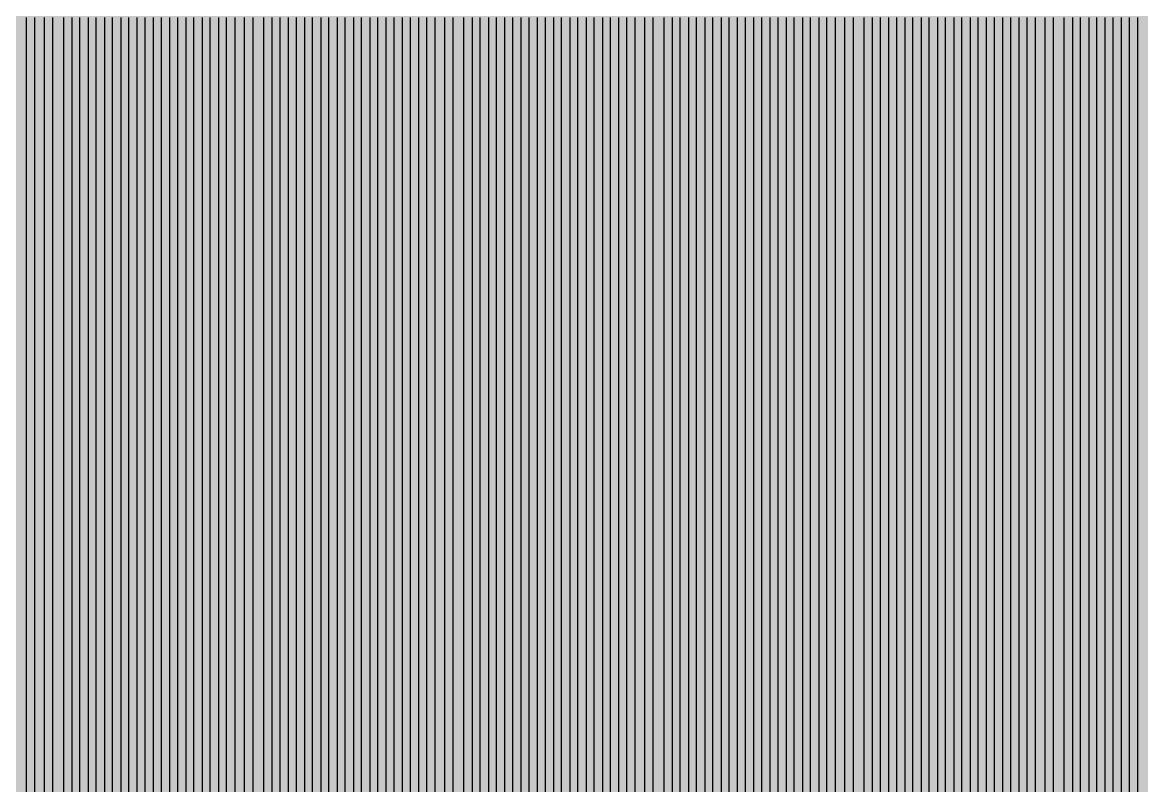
# Model space of a CAD drawing. Header units: metres. Extents: x -7220 to 10980, y -29667 to 1833.
# Drawn here: x 919 to 1400, y -14900.2 to -14572.2 of the extents above; entities that cross this region are included whole.
import ezdxf

# ---------------------------------------------------------------- set-up
doc = ezdxf.new("R2010")
doc.units = ezdxf.units.M
doc.layers.add('Metal1', color=4, linetype='CONTINUOUS')
doc.layers.add('Polyimide', color=7, linetype='CONTINUOUS')

msp = doc.modelspace()

# ---------------------------------------------------------------- hatches: boundary and pattern name
at = {"layer": 'Polyimide'}
msp.add_hatch(color=7, dxfattribs=at).paths.add_polyline_path([(4099.45, -13861.55), (4142.64, -14152.77), (4214.18, -14438.35), (4313.36, -14715.55), (4439.24, -14981.69), (4590.59, -15234.21), (4765.97, -15470.68), (4963.68, -15688.82), (5181.82, -15886.53), (5418.29, -16061.91), (5670.81, -16213.26), (5936.95, -16339.14), (6214.15, -16438.32), (6499.73, -16509.85), (6790.95, -16553.05), (7085, -16567.5), (9980.38, -16567.5), (10058.79, -16571.35), (10136.45, -16582.87), (10212.6, -16601.95), (10286.52, -16628.4), (10357.49, -16661.96), (10424.83, -16702.32), (10487.89, -16749.09), (10546.06, -16801.81), (10598.78, -16859.98), (10645.55, -16923.04), (10685.91, -16990.38), (10719.48, -17061.35), (10745.93, -17135.27), (10765, -17211.43), (10776.52, -17289.08), (10780.38, -17367.5), (10780.38, -21957.3), (10741.61, -22012.91), (10705.97, -22070.59), (10673.58, -22130.14), (10644.53, -22191.39), (10618.92, -22254.16), (10596.82, -22318.25), (10578.3, -22383.46), (10563.41, -22449.6), (10552.21, -22516.46), (10544.72, -22583.84), (10540.97, -22651.53), (10540.97, -22719.32), (10544.72, -22787.01), (10552.21, -22854.38), (10563.41, -22921.24), (10578.3, -22987.38), (10596.82, -23052.6), (10618.92, -23116.68), (10644.53, -23179.45), (10673.58, -23240.71), (10705.97, -23300.26), (10741.61, -23357.93), (10780.38, -23413.54), (10780.38, -28667.5), (10776.52, -28745.91), (10765, -28823.57), (10745.93, -28899.73), (10719.48, -28973.65), (10685.91, -29044.62), (10645.55, -29111.96), (10598.78, -29175.01), (10546.06, -29233.19), (10487.89, -29285.91), (10424.83, -29332.68), (10357.49, -29373.04), (10286.52, -29406.6), (10212.6, -29433.05), (10136.45, -29452.13), (10058.79, -29463.65), (9980.38, -29467.5), (-6219.63, -29467.5), (-6298.04, -29463.65), (-6375.7, -29452.13), (-6451.85, -29433.05), (-6525.77, -29406.6), (-6596.74, -29373.04), (-6664.08, -29332.68), (-6727.14, -29285.91), (-6785.31, -29233.19), (-6838.03, -29175.01), (-6884.8, -29111.96), (-6925.16, -29044.62), (-6958.73, -28973.65), (-6985.18, -28899.73), (-7004.25, -28823.57), (-7015.77, -28745.91), (-7019.63, -28667.5), (-7019.63, -23426.32), (-6979.36, -23370.07), (-6942.33, -23311.63), (-6908.66, -23251.2), (-6878.45, -23188.96), (-6851.81, -23125.12), (-6828.81, -23059.88), (-6809.53, -22993.44), (-6794.04, -22926.02), (-6782.37, -22857.83), (-6774.57, -22789.09), (-6770.67, -22720.02), (-6770.67, -22650.84), (-6774.57, -22581.77), (-6782.37, -22513.03), (-6794.04, -22444.84), (-6809.53, -22377.42), (-6828.81, -22310.98), (-6851.81, -22245.74), (-6878.45, -22181.89), (-6908.66, -22119.66), (-6942.33, -22059.22), (-6979.36, -22000.79), (-7019.63, -21944.54), (-7019.63, -17367.5), (-7015.77, -17289.08), (-7004.25, -17211.43), (-6985.18, -17135.27), (-6958.73, -17061.35), (-6925.16, -16990.38), (-6884.8, -16923.04), (-6838.03, -16859.98), (-6785.31, -16801.81), (-6727.14, -16749.09), (-6664.08, -16702.32), (-6596.74, -16661.96), (-6525.77, -16628.4), (-6451.85, -16601.95), (-6375.7, -16582.87), (-6298.04, -16571.35), (-6219.63, -16567.5), (-3314, -16567.5), (-3019.95, -16553.05), (-2728.73, -16509.85), (-2443.15, -16438.32), (-2165.95, -16339.14), (-1899.81, -16213.26), (-1647.29, -16061.91), (-1410.82, -15886.53), (-1192.68, -15688.82), (-994.97, -15470.68), (-819.59, -15234.21), (-668.24, -14981.69), (-542.36, -14715.55), (-443.18, -14438.35), (-371.64, -14152.77), (-328.45, -13861.55), (-314, -13567.5), (-314, -13373.48), (-317.45, -13328.11), (-327.72, -13283.78), (-344.58, -13241.52), (-367.63, -13202.3), (-396.35, -13167.01), (-430.08, -13136.47), (-468.03, -13111.38), (-509.35, -13092.32), (-509.35, -13092.32), (-578.18, -13061.27), (-642.2, -13021.24), (-700.26, -12972.96), (-751.3, -12917.31), (-794.39, -12855.3), (-828.74, -12788.06), (-853.73, -12716.8), (-868.91, -12642.84), (-874, -12567.5), (-868.91, -12492.16), (-853.73, -12418.19), (-828.74, -12346.94), (-794.39, -12279.7), (-751.3, -12217.69), (-700.26, -12162.04), (-642.2, -12113.76), (-578.18, -12073.73), (-509.35, -12042.68), (-509.35, -12042.68), (-468.03, -12023.62), (-430.08, -11998.53), (-396.35, -11967.99), (-367.63, -11932.7), (-344.58, -11893.47), (-327.72, -11851.21), (-317.45, -11806.89), (-314, -11761.52), (-314, -11074.31), (-317.45, -11028.94), (-327.72, -10984.62), (-344.58, -10942.36), (-367.63, -10903.13), (-396.35, -10867.84), (-430.08, -10837.3), (-468.03, -10812.21), (-509.35, -10793.16), (-509.35, -10793.16), (-578.18, -10762.1), (-642.2, -10722.07), (-700.26, -10673.8), (-751.3, -10618.15), (-794.39, -10556.13), (-828.74, -10488.89), (-853.73, -10417.64), (-868.91, -10343.67), (-874, -10268.33), (-868.91, -10192.99), (-853.73, -10119.03), (-828.74, -10047.77), (-794.39, -9980.53), (-751.3, -9918.52), (-700.26, -9862.87), (-642.2, -9814.59), (-578.18, -9774.56), (-509.35, -9743.51), (-509.35, -9743.51), (-468.03, -9724.45), (-430.08, -9699.36), (-396.35, -9668.82), (-367.63, -9633.53), (-344.58, -9594.31), (-327.72, -9552.05), (-317.45, -9507.72), (-314, -9462.35), (-314, -8775.14), (-317.45, -8729.78), (-327.72, -8685.45), (-344.58, -8643.19), (-367.63, -8603.96), (-396.35, -8568.68), (-430.08, -8538.14), (-468.03, -8513.05), (-509.35, -8493.99), (-509.35, -8493.99), (-578.18, -8462.94), (-642.2, -8422.91), (-700.26, -8374.63), (-751.3, -8318.98), (-794.39, -8256.97), (-828.74, -8189.73), (-853.73, -8118.47), (-868.91, -8044.5), (-874, -7969.17), (-868.91, -7893.83), (-853.73, -7819.86), (-828.74, -7748.61), (-794.39, -7681.36), (-751.3, -7619.35), (-700.26, -7563.7), (-642.2, -7515.42), (-578.18, -7475.4), (-509.35, -7444.34), (-509.35, -7444.34), (-468.03, -7425.28), (-430.08, -7400.2), (-396.35, -7369.66), (-367.63, -7334.37), (-344.58, -7295.14), (-327.72, -7252.88), (-317.45, -7208.56), (-314, -7163.19), (-314, -6475.98), (-317.45, -6430.61), (-327.72, -6386.29), (-344.58, -6344.02), (-367.63, -6304.8), (-396.35, -6269.51), (-430.08, -6238.97), (-468.03, -6213.88), (-509.35, -6194.82), (-509.35, -6194.82), (-578.18, -6163.77), (-642.2, -6123.74), (-700.26, -6075.46), (-751.3, -6019.81), (-794.39, -5957.8), (-828.74, -5890.56), (-853.73, -5819.31), (-868.91, -5745.34), (-874, -5670), (-868.91, -5594.66), (-853.73, -5520.69), (-828.74, -5449.44), (-794.39, -5382.2), (-751.3, -5320.19), (-700.26, -5264.54), (-642.2, -5216.26), (-578.18, -5176.23), (-509.35, -5145.18), (-509.35, -5145.18), (-468.03, -5126.12), (-430.08, -5101.03), (-396.35, -5070.49), (-367.63, -5035.2), (-344.58, -4995.98), (-327.72, -4953.71), (-317.45, -4909.39), (-314, -4864.02), (-314, 380), (-314, 1532.5), (-269, 1532.5), (-268.78, 1525.63), (-268.1, 1518.79), (-266.98, 1512.02), (-265.42, 1505.32), (-263.43, 1498.75), (-261.01, 1492.32), (-258.17, 1486.06), (-254.93, 1480), (-251.3, 1474.17), (-247.3, 1468.58), (-242.94, 1463.27), (-238.25, 1458.25), (-233.23, 1453.56), (-227.92, 1449.2), (-222.33, 1445.2), (-216.5, 1441.57), (-210.44, 1438.33), (-204.18, 1435.49), (-197.75, 1433.07), (-191.18, 1431.08), (-184.48, 1429.52), (-177.71, 1428.4), (-170.87, 1427.72), (-164, 1427.5), (-157.13, 1427.72), (-150.29, 1428.4), (-143.52, 1429.52), (-136.82, 1431.08), (-130.25, 1433.07), (-123.82, 1435.49), (-117.56, 1438.33), (-111.5, 1441.57), (-105.67, 1445.2), (-100.08, 1449.2), (-94.77, 1453.56), (-89.75, 1458.25), (-85.06, 1463.27), (-80.7, 1468.58), (-76.7, 1474.17), (-73.07, 1480), (-69.83, 1486.06), (-66.99, 1492.32), (-64.57, 1498.75), (-62.58, 1505.32), (-61.02, 1512.02), (-59.9, 1518.79), (-59.22, 1525.63), (-59, 1532.5), (1786, 1532.5), (3835, 1532.5), (3835.21, 1539.04), (3835.86, 1545.55), (3836.92, 1552.01), (3838.41, 1558.38), (3840.31, 1564.64), (3842.61, 1570.77), (3845.31, 1576.73), (3848.4, 1582.5), (3851.85, 1588.06), (3855.66, 1593.38), (3859.82, 1598.43), (3864.29, 1603.21), (3869.07, 1607.68), (3874.12, 1611.84), (3879.44, 1615.65), (3885, 1619.1), (3890.77, 1622.19), (3896.73, 1624.89), (3902.86, 1627.19), (3909.12, 1629.09), (3915.49, 1630.58), (3921.95, 1631.64), (3928.46, 1632.29), (3935, 1632.5), (3941.54, 1632.29), (3948.05, 1631.64), (3954.51, 1630.58), (3960.88, 1629.09), (3967.14, 1627.19), (3973.27, 1624.89), (3979.23, 1622.19), (3985, 1619.1), (3990.56, 1615.65), (3995.88, 1611.84), (4000.93, 1607.68), (4005.71, 1603.21), (4010.18, 1598.43), (4014.34, 1593.38), (4018.15, 1588.06), (4021.6, 1582.5), (4024.69, 1576.73), (4027.39, 1570.77), (4029.69, 1564.64), (4031.59, 1558.38), (4033.08, 1552.01), (4034.14, 1545.55), (4034.79, 1539.04), (4035, 1532.5), (4085, 1532.5), (4085, 380), (4085, 330), (4085, -4864.02), (4088.45, -4909.39), (4098.72, -4953.71), (4115.58, -4995.98), (4138.63, -5035.2), (4167.35, -5070.49), (4201.08, -5101.03), (4239.03, -5126.12), (4280.35, -5145.18), (4280.35, -5145.18), (4349.18, -5176.23), (4413.2, -5216.26), (4471.26, -5264.54), (4522.3, -5320.19), (4565.39, -5382.2), (4599.74, -5449.44), (4624.73, -5520.69), (4639.91, -5594.66), (4645, -5670), (4639.91, -5745.34), (4624.73, -5819.31), (4599.74, -5890.56), (4565.39, -5957.8), (4522.3, -6019.81), (4471.26, -6075.46), (4413.2, -6123.74), (4349.18, -6163.77), (4280.35, -6194.82), (4239.03, -6213.88), (4201.08, -6238.97), (4167.35, -6269.51), (4138.63, -6304.8), (4115.58, -6344.02), (4098.72, -6386.29), (4088.45, -6430.61), (4085, -6475.98), (4085, -13567.5), (4099.45, -13861.55)])

# ---------------------------------------------------------------- linework, layer by layer
at = {"layer": 'Metal1'}
for points in [[(920.75, -14912.85), (920.75, -14889.99), (920.75, -14867.14), (920.75, -14844.28), (920.75, -14821.42), (920.75, -14798.57), (920.75, -14775.71), (920.75, -14752.85), (920.75, -14730), (920.75, -14707.14), (920.75, -14684.28), (920.75, -14661.43), (920.75, -14638.57), (920.75, -14615.71), (920.75, -14592.86), (920.75, -14570)], [(924.25, -14570), (924.25, -14592.86), (924.25, -14615.71), (924.25, -14638.57), (924.25, -14661.43), (924.25, -14684.28), (924.25, -14707.14), (924.25, -14730), (924.25, -14752.85), (924.25, -14775.71), (924.25, -14798.57), (924.25, -14821.42), (924.25, -14844.28), (924.25, -14867.14), (924.25, -14889.99), (924.25, -14912.85)], [(928.5, -14912.85), (928.5, -14889.99), (928.5, -14867.14), (928.5, -14844.28), (928.5, -14821.42), (928.5, -14798.57), (928.5, -14775.71), (928.5, -14752.85), (928.5, -14730), (928.5, -14707.14), (928.5, -14684.28), (928.5, -14661.43), (928.5, -14638.57), (928.5, -14615.71), (928.5, -14592.86), (928.5, -14570)], [(932, -14570), (932, -14592.86), (932, -14615.71), (932, -14638.57), (932, -14661.43), (932, -14684.28), (932, -14707.14), (932, -14730), (932, -14752.85), (932, -14775.71), (932, -14798.57), (932, -14821.42), (932, -14844.28), (932, -14867.14), (932, -14889.99), (932, -14912.85)], [(936.75, -14912.85), (936.75, -14889.99), (936.75, -14867.14), (936.75, -14844.28), (936.75, -14821.42), (936.75, -14798.57), (936.75, -14775.71), (936.75, -14752.85), (936.75, -14730), (936.75, -14707.14), (936.75, -14684.28), (936.75, -14661.43), (936.75, -14638.57), (936.75, -14615.71), (936.75, -14592.86), (936.75, -14570)], [(940.25, -14570), (940.25, -14592.86), (940.25, -14615.71), (940.25, -14638.57), (940.25, -14661.43), (940.25, -14684.28), (940.25, -14707.14), (940.25, -14730), (940.25, -14752.85), (940.25, -14775.71), (940.25, -14798.57), (940.25, -14821.42), (940.25, -14844.28), (940.25, -14867.14), (940.25, -14889.99), (940.25, -14912.85)], [(943.75, -14912.85), (943.75, -14889.99), (943.75, -14867.14), (943.75, -14844.28), (943.75, -14821.42), (943.75, -14798.57), (943.75, -14775.71), (943.75, -14752.85), (943.75, -14730), (943.75, -14707.14), (943.75, -14684.28), (943.75, -14661.43), (943.75, -14638.57), (943.75, -14615.71), (943.75, -14592.86), (943.75, -14570)], [(947.25, -14570), (947.25, -14592.86), (947.25, -14615.71), (947.25, -14638.57), (947.25, -14661.43), (947.25, -14684.28), (947.25, -14707.14), (947.25, -14730), (947.25, -14752.85), (947.25, -14775.71), (947.25, -14798.57), (947.25, -14821.42), (947.25, -14844.28), (947.25, -14867.14), (947.25, -14889.99), (947.25, -14912.85)], [(950.75, -14912.85), (950.75, -14889.99), (950.75, -14867.14), (950.75, -14844.28), (950.75, -14821.42), (950.75, -14798.57), (950.75, -14775.71), (950.75, -14752.85), (950.75, -14730), (950.75, -14707.14), (950.75, -14684.28), (950.75, -14661.43), (950.75, -14638.57), (950.75, -14615.71), (950.75, -14592.86), (950.75, -14570)], [(954.25, -14570), (954.25, -14592.86), (954.25, -14615.71), (954.25, -14638.57), (954.25, -14661.43), (954.25, -14684.28), (954.25, -14707.14), (954.25, -14730), (954.25, -14752.85), (954.25, -14775.71), (954.25, -14798.57), (954.25, -14821.42), (954.25, -14844.28), (954.25, -14867.14), (954.25, -14889.99), (954.25, -14912.85)], [(957.75, -14912.85), (957.75, -14889.99), (957.75, -14867.14), (957.75, -14844.28), (957.75, -14821.42), (957.75, -14798.57), (957.75, -14775.71), (957.75, -14752.85), (957.75, -14730), (957.75, -14707.14), (957.75, -14684.28), (957.75, -14661.43), (957.75, -14638.57), (957.75, -14615.71), (957.75, -14592.86), (957.75, -14570)], [(961.25, -14570), (961.25, -14592.86), (961.25, -14615.71), (961.25, -14638.57), (961.25, -14661.43), (961.25, -14684.28), (961.25, -14707.14), (961.25, -14730), (961.25, -14752.85), (961.25, -14775.71), (961.25, -14798.57), (961.25, -14821.42), (961.25, -14844.28), (961.25, -14867.14), (961.25, -14889.99), (961.25, -14912.85)], [(964.75, -14912.85), (964.75, -14889.99), (964.75, -14867.14), (964.75, -14844.28), (964.75, -14821.42), (964.75, -14798.57), (964.75, -14775.71), (964.75, -14752.85), (964.75, -14730), (964.75, -14707.14), (964.75, -14684.28), (964.75, -14661.43), (964.75, -14638.57), (964.75, -14615.71), (964.75, -14592.86), (964.75, -14570)], [(968.25, -14570), (968.25, -14592.86), (968.25, -14615.71), (968.25, -14638.57), (968.25, -14661.43), (968.25, -14684.28), (968.25, -14707.14), (968.25, -14730), (968.25, -14752.85), (968.25, -14775.71), (968.25, -14798.57), (968.25, -14821.42), (968.25, -14844.28), (968.25, -14867.14), (968.25, -14889.99), (968.25, -14912.85)], [(971.75, -14912.85), (971.75, -14889.99), (971.75, -14867.14), (971.75, -14844.28), (971.75, -14821.42), (971.75, -14798.57), (971.75, -14775.71), (971.75, -14752.85), (971.75, -14730), (971.75, -14707.14), (971.75, -14684.28), (971.75, -14661.43), (971.75, -14638.57), (971.75, -14615.71), (971.75, -14592.86), (971.75, -14570)], [(975.25, -14570), (975.25, -14592.86), (975.25, -14615.71), (975.25, -14638.57), (975.25, -14661.43), (975.25, -14684.28), (975.25, -14707.14), (975.25, -14730), (975.25, -14752.85), (975.25, -14775.71), (975.25, -14798.57), (975.25, -14821.42), (975.25, -14844.28), (975.25, -14867.14), (975.25, -14889.99), (975.25, -14912.85)], [(978.75, -14912.85), (978.75, -14889.99), (978.75, -14867.14), (978.75, -14844.28), (978.75, -14821.42), (978.75, -14798.57), (978.75, -14775.71), (978.75, -14752.85), (978.75, -14730), (978.75, -14707.14), (978.75, -14684.28), (978.75, -14661.43), (978.75, -14638.57), (978.75, -14615.71), (978.75, -14592.86), (978.75, -14570)], [(982.25, -14570), (982.25, -14592.86), (982.25, -14615.71), (982.25, -14638.57), (982.25, -14661.43), (982.25, -14684.28), (982.25, -14707.14), (982.25, -14730), (982.25, -14752.85), (982.25, -14775.71), (982.25, -14798.57), (982.25, -14821.42), (982.25, -14844.28), (982.25, -14867.14), (982.25, -14889.99), (982.25, -14912.85)], [(985.75, -14912.85), (985.75, -14889.99), (985.75, -14867.14), (985.75, -14844.28), (985.75, -14821.42), (985.75, -14798.57), (985.75, -14775.71), (985.75, -14752.85), (985.75, -14730), (985.75, -14707.14), (985.75, -14684.28), (985.75, -14661.43), (985.75, -14638.57), (985.75, -14615.71), (985.75, -14592.86), (985.75, -14570)], [(989.25, -14570), (989.25, -14592.86), (989.25, -14615.71), (989.25, -14638.57), (989.25, -14661.43), (989.25, -14684.28), (989.25, -14707.14), (989.25, -14730), (989.25, -14752.85), (989.25, -14775.71), (989.25, -14798.57), (989.25, -14821.42), (989.25, -14844.28), (989.25, -14867.14), (989.25, -14889.99), (989.25, -14912.85)], [(992.75, -14912.85), (992.75, -14889.99), (992.75, -14867.14), (992.75, -14844.28), (992.75, -14821.42), (992.75, -14798.57), (992.75, -14775.71), (992.75, -14752.85), (992.75, -14730), (992.75, -14707.14), (992.75, -14684.28), (992.75, -14661.43), (992.75, -14638.57), (992.75, -14615.71), (992.75, -14592.86), (992.75, -14570)], [(996.25, -14570), (996.25, -14592.86), (996.25, -14615.71), (996.25, -14638.57), (996.25, -14661.43), (996.25, -14684.28), (996.25, -14707.14), (996.25, -14730), (996.25, -14752.85), (996.25, -14775.71), (996.25, -14798.57), (996.25, -14821.42), (996.25, -14844.28), (996.25, -14867.14), (996.25, -14889.99), (996.25, -14912.85)], [(999.75, -14912.85), (999.75, -14889.99), (999.75, -14867.14), (999.75, -14844.28), (999.75, -14821.42), (999.75, -14798.57), (999.75, -14775.71), (999.75, -14752.85), (999.75, -14730), (999.75, -14707.14), (999.75, -14684.28), (999.75, -14661.43), (999.75, -14638.57), (999.75, -14615.71), (999.75, -14592.86), (999.75, -14570)], [(1003.25, -14570), (1003.25, -14592.86), (1003.25, -14615.71), (1003.25, -14638.57), (1003.25, -14661.43), (1003.25, -14684.28), (1003.25, -14707.14), (1003.25, -14730), (1003.25, -14752.85), (1003.25, -14775.71), (1003.25, -14798.57), (1003.25, -14821.42), (1003.25, -14844.28), (1003.25, -14867.14), (1003.25, -14889.99), (1003.25, -14912.85)], [(1006.75, -14912.85), (1006.75, -14889.99), (1006.75, -14867.14), (1006.75, -14844.28), (1006.75, -14821.42), (1006.75, -14798.57), (1006.75, -14775.71), (1006.75, -14752.85), (1006.75, -14730), (1006.75, -14707.14), (1006.75, -14684.28), (1006.75, -14661.43), (1006.75, -14638.57), (1006.75, -14615.71), (1006.75, -14592.86), (1006.75, -14570)], [(1010.25, -14570), (1010.25, -14592.86), (1010.25, -14615.71), (1010.25, -14638.57), (1010.25, -14661.43), (1010.25, -14684.28), (1010.25, -14707.14), (1010.25, -14730), (1010.25, -14752.85), (1010.25, -14775.71), (1010.25, -14798.57), (1010.25, -14821.42), (1010.25, -14844.28), (1010.25, -14867.14), (1010.25, -14889.99), (1010.25, -14912.85)], [(1014.5, -14912.85), (1014.5, -14889.99), (1014.5, -14867.14), (1014.5, -14844.28), (1014.5, -14821.42), (1014.5, -14798.57), (1014.5, -14775.71), (1014.5, -14752.85), (1014.5, -14730), (1014.5, -14707.14), (1014.5, -14684.28), (1014.5, -14661.43), (1014.5, -14638.57), (1014.5, -14615.71), (1014.5, -14592.86), (1014.5, -14570)], [(1018, -14570), (1018, -14592.86), (1018, -14615.71), (1018, -14638.57), (1018, -14661.43), (1018, -14684.28), (1018, -14707.14), (1018, -14730), (1018, -14752.85), (1018, -14775.71), (1018, -14798.57), (1018, -14821.42), (1018, -14844.28), (1018, -14867.14), (1018, -14889.99), (1018, -14912.85)], [(1022.75, -14912.85), (1022.75, -14889.99), (1022.75, -14867.14), (1022.75, -14844.28), (1022.75, -14821.42), (1022.75, -14798.57), (1022.75, -14775.71), (1022.75, -14752.85), (1022.75, -14730), (1022.75, -14707.14), (1022.75, -14684.28), (1022.75, -14661.43), (1022.75, -14638.57), (1022.75, -14615.71), (1022.75, -14592.86), (1022.75, -14570)], [(1026.25, -14570), (1026.25, -14592.86), (1026.25, -14615.71), (1026.25, -14638.57), (1026.25, -14661.43), (1026.25, -14684.28), (1026.25, -14707.14), (1026.25, -14730), (1026.25, -14752.85), (1026.25, -14775.71), (1026.25, -14798.57), (1026.25, -14821.42), (1026.25, -14844.28), (1026.25, -14867.14), (1026.25, -14889.99), (1026.25, -14912.85)], [(1029.75, -14912.85), (1029.75, -14889.99), (1029.75, -14867.14), (1029.75, -14844.28), (1029.75, -14821.42), (1029.75, -14798.57), (1029.75, -14775.71), (1029.75, -14752.85), (1029.75, -14730), (1029.75, -14707.14), (1029.75, -14684.28), (1029.75, -14661.43), (1029.75, -14638.57), (1029.75, -14615.71), (1029.75, -14592.86), (1029.75, -14570)], [(1033.25, -14570), (1033.25, -14592.86), (1033.25, -14615.71), (1033.25, -14638.57), (1033.25, -14661.43), (1033.25, -14684.28), (1033.25, -14707.14), (1033.25, -14730), (1033.25, -14752.85), (1033.25, -14775.71), (1033.25, -14798.57), (1033.25, -14821.42), (1033.25, -14844.28), (1033.25, -14867.14), (1033.25, -14889.99), (1033.25, -14912.85)], [(1036.75, -14912.85), (1036.75, -14889.99), (1036.75, -14867.14), (1036.75, -14844.28), (1036.75, -14821.42), (1036.75, -14798.57), (1036.75, -14775.71), (1036.75, -14752.85), (1036.75, -14730), (1036.75, -14707.14), (1036.75, -14684.28), (1036.75, -14661.43), (1036.75, -14638.57), (1036.75, -14615.71), (1036.75, -14592.86), (1036.75, -14570)], [(1040.25, -14570), (1040.25, -14592.86), (1040.25, -14615.71), (1040.25, -14638.57), (1040.25, -14661.43), (1040.25, -14684.28), (1040.25, -14707.14), (1040.25, -14730), (1040.25, -14752.85), (1040.25, -14775.71), (1040.25, -14798.57), (1040.25, -14821.42), (1040.25, -14844.28), (1040.25, -14867.14), (1040.25, -14889.99), (1040.25, -14912.85)], [(1043.75, -14912.85), (1043.75, -14889.99), (1043.75, -14867.14), (1043.75, -14844.28), (1043.75, -14821.42), (1043.75, -14798.57), (1043.75, -14775.71), (1043.75, -14752.85), (1043.75, -14730), (1043.75, -14707.14), (1043.75, -14684.28), (1043.75, -14661.43), (1043.75, -14638.57), (1043.75, -14615.71), (1043.75, -14592.86), (1043.75, -14570)], [(1047.25, -14570), (1047.25, -14592.86), (1047.25, -14615.71), (1047.25, -14638.57), (1047.25, -14661.43), (1047.25, -14684.28), (1047.25, -14707.14), (1047.25, -14730), (1047.25, -14752.85), (1047.25, -14775.71), (1047.25, -14798.57), (1047.25, -14821.42), (1047.25, -14844.28), (1047.25, -14867.14), (1047.25, -14889.99), (1047.25, -14912.85)], [(1050.75, -14912.85), (1050.75, -14889.99), (1050.75, -14867.14), (1050.75, -14844.28), (1050.75, -14821.42), (1050.75, -14798.57), (1050.75, -14775.71), (1050.75, -14752.85), (1050.75, -14730), (1050.75, -14707.14), (1050.75, -14684.28), (1050.75, -14661.43), (1050.75, -14638.57), (1050.75, -14615.71), (1050.75, -14592.86), (1050.75, -14570)], [(1054.25, -14570), (1054.25, -14592.86), (1054.25, -14615.71), (1054.25, -14638.57), (1054.25, -14661.43), (1054.25, -14684.28), (1054.25, -14707.14), (1054.25, -14730), (1054.25, -14752.85), (1054.25, -14775.71), (1054.25, -14798.57), (1054.25, -14821.42), (1054.25, -14844.28), (1054.25, -14867.14), (1054.25, -14889.99), (1054.25, -14912.85)], [(1057.75, -14912.85), (1057.75, -14889.99), (1057.75, -14867.14), (1057.75, -14844.28), (1057.75, -14821.42), (1057.75, -14798.57), (1057.75, -14775.71), (1057.75, -14752.85), (1057.75, -14730), (1057.75, -14707.14), (1057.75, -14684.28), (1057.75, -14661.43), (1057.75, -14638.57), (1057.75, -14615.71), (1057.75, -14592.86), (1057.75, -14570)], [(1061.25, -14570), (1061.25, -14592.86), (1061.25, -14615.71), (1061.25, -14638.57), (1061.25, -14661.43), (1061.25, -14684.28), (1061.25, -14707.14), (1061.25, -14730), (1061.25, -14752.85), (1061.25, -14775.71), (1061.25, -14798.57), (1061.25, -14821.42), (1061.25, -14844.28), (1061.25, -14867.14), (1061.25, -14889.99), (1061.25, -14912.85)], [(1064.75, -14912.85), (1064.75, -14889.99), (1064.75, -14867.14), (1064.75, -14844.28), (1064.75, -14821.42), (1064.75, -14798.57), (1064.75, -14775.71), (1064.75, -14752.85), (1064.75, -14730), (1064.75, -14707.14), (1064.75, -14684.28), (1064.75, -14661.43), (1064.75, -14638.57), (1064.75, -14615.71), (1064.75, -14592.86), (1064.75, -14570)], [(1068.25, -14570), (1068.25, -14592.86), (1068.25, -14615.71), (1068.25, -14638.57), (1068.25, -14661.43), (1068.25, -14684.28), (1068.25, -14707.14), (1068.25, -14730), (1068.25, -14752.85), (1068.25, -14775.71), (1068.25, -14798.57), (1068.25, -14821.42), (1068.25, -14844.28), (1068.25, -14867.14), (1068.25, -14889.99), (1068.25, -14912.85)], [(1071.75, -14912.85), (1071.75, -14889.99), (1071.75, -14867.14), (1071.75, -14844.28), (1071.75, -14821.42), (1071.75, -14798.57), (1071.75, -14775.71), (1071.75, -14752.85), (1071.75, -14730), (1071.75, -14707.14), (1071.75, -14684.28), (1071.75, -14661.43), (1071.75, -14638.57), (1071.75, -14615.71), (1071.75, -14592.86), (1071.75, -14570)], [(1075.25, -14570), (1075.25, -14592.86), (1075.25, -14615.71), (1075.25, -14638.57), (1075.25, -14661.43), (1075.25, -14684.28), (1075.25, -14707.14), (1075.25, -14730), (1075.25, -14752.85), (1075.25, -14775.71), (1075.25, -14798.57), (1075.25, -14821.42), (1075.25, -14844.28), (1075.25, -14867.14), (1075.25, -14889.99), (1075.25, -14912.85)], [(1078.75, -14912.85), (1078.75, -14889.99), (1078.75, -14867.14), (1078.75, -14844.28), (1078.75, -14821.42), (1078.75, -14798.57), (1078.75, -14775.71), (1078.75, -14752.85), (1078.75, -14730), (1078.75, -14707.14), (1078.75, -14684.28), (1078.75, -14661.43), (1078.75, -14638.57), (1078.75, -14615.71), (1078.75, -14592.86), (1078.75, -14570)], [(1082.25, -14570), (1082.25, -14592.86), (1082.25, -14615.71), (1082.25, -14638.57), (1082.25, -14661.43), (1082.25, -14684.28), (1082.25, -14707.14), (1082.25, -14730), (1082.25, -14752.85), (1082.25, -14775.71), (1082.25, -14798.57), (1082.25, -14821.42), (1082.25, -14844.28), (1082.25, -14867.14), (1082.25, -14889.99), (1082.25, -14912.85)], [(1085.75, -14912.85), (1085.75, -14889.99), (1085.75, -14867.14), (1085.75, -14844.28), (1085.75, -14821.42), (1085.75, -14798.57), (1085.75, -14775.71), (1085.75, -14752.85), (1085.75, -14730), (1085.75, -14707.14), (1085.75, -14684.28), (1085.75, -14661.43), (1085.75, -14638.57), (1085.75, -14615.71), (1085.75, -14592.86), (1085.75, -14570)], [(1089.25, -14570), (1089.25, -14592.86), (1089.25, -14615.71), (1089.25, -14638.57), (1089.25, -14661.43), (1089.25, -14684.28), (1089.25, -14707.14), (1089.25, -14730), (1089.25, -14752.85), (1089.25, -14775.71), (1089.25, -14798.57), (1089.25, -14821.42), (1089.25, -14844.28), (1089.25, -14867.14), (1089.25, -14889.99), (1089.25, -14912.85)], [(1092.75, -14912.85), (1092.75, -14889.99), (1092.75, -14867.14), (1092.75, -14844.28), (1092.75, -14821.42), (1092.75, -14798.57), (1092.75, -14775.71), (1092.75, -14752.85), (1092.75, -14730), (1092.75, -14707.14), (1092.75, -14684.28), (1092.75, -14661.43), (1092.75, -14638.57), (1092.75, -14615.71), (1092.75, -14592.86), (1092.75, -14570)], [(1096.25, -14570), (1096.25, -14592.86), (1096.25, -14615.71), (1096.25, -14638.57), (1096.25, -14661.43), (1096.25, -14684.28), (1096.25, -14707.14), (1096.25, -14730), (1096.25, -14752.85), (1096.25, -14775.71), (1096.25, -14798.57), (1096.25, -14821.42), (1096.25, -14844.28), (1096.25, -14867.14), (1096.25, -14889.99), (1096.25, -14912.85)], [(1100.5, -14912.85), (1100.5, -14889.99), (1100.5, -14867.14), (1100.5, -14844.28), (1100.5, -14821.42), (1100.5, -14798.57), (1100.5, -14775.71), (1100.5, -14752.85), (1100.5, -14730), (1100.5, -14707.14), (1100.5, -14684.28), (1100.5, -14661.43), (1100.5, -14638.57), (1100.5, -14615.71), (1100.5, -14592.86), (1100.5, -14570)], [(1104, -14570), (1104, -14592.86), (1104, -14615.71), (1104, -14638.57), (1104, -14661.43), (1104, -14684.28), (1104, -14707.14), (1104, -14730), (1104, -14752.85), (1104, -14775.71), (1104, -14798.57), (1104, -14821.42), (1104, -14844.28), (1104, -14867.14), (1104, -14889.99), (1104, -14912.85)], [(1108.75, -14912.85), (1108.75, -14889.99), (1108.75, -14867.14), (1108.75, -14844.28), (1108.75, -14821.42), (1108.75, -14798.57), (1108.75, -14775.71), (1108.75, -14752.85), (1108.75, -14730), (1108.75, -14707.14), (1108.75, -14684.28), (1108.75, -14661.43), (1108.75, -14638.57), (1108.75, -14615.71), (1108.75, -14592.86), (1108.75, -14570)], [(1112.25, -14570), (1112.25, -14592.86), (1112.25, -14615.71), (1112.25, -14638.57), (1112.25, -14661.43), (1112.25, -14684.28), (1112.25, -14707.14), (1112.25, -14730), (1112.25, -14752.85), (1112.25, -14775.71), (1112.25, -14798.57), (1112.25, -14821.42), (1112.25, -14844.28), (1112.25, -14867.14), (1112.25, -14889.99), (1112.25, -14912.85)], [(1115.75, -14912.85), (1115.75, -14889.99), (1115.75, -14867.14), (1115.75, -14844.28), (1115.75, -14821.42), (1115.75, -14798.57), (1115.75, -14775.71), (1115.75, -14752.85), (1115.75, -14730), (1115.75, -14707.14), (1115.75, -14684.28), (1115.75, -14661.43), (1115.75, -14638.57), (1115.75, -14615.71), (1115.75, -14592.86), (1115.75, -14570)], [(1119.25, -14570), (1119.25, -14592.86), (1119.25, -14615.71), (1119.25, -14638.57), (1119.25, -14661.43), (1119.25, -14684.28), (1119.25, -14707.14), (1119.25, -14730), (1119.25, -14752.85), (1119.25, -14775.71), (1119.25, -14798.57), (1119.25, -14821.42), (1119.25, -14844.28), (1119.25, -14867.14), (1119.25, -14889.99), (1119.25, -14912.85)], [(1122.75, -14912.85), (1122.75, -14889.99), (1122.75, -14867.14), (1122.75, -14844.28), (1122.75, -14821.42), (1122.75, -14798.57), (1122.75, -14775.71), (1122.75, -14752.85), (1122.75, -14730), (1122.75, -14707.14), (1122.75, -14684.28), (1122.75, -14661.43), (1122.75, -14638.57), (1122.75, -14615.71), (1122.75, -14592.86), (1122.75, -14570)], [(1126.25, -14570), (1126.25, -14592.86), (1126.25, -14615.71), (1126.25, -14638.57), (1126.25, -14661.43), (1126.25, -14684.28), (1126.25, -14707.14), (1126.25, -14730), (1126.25, -14752.85), (1126.25, -14775.71), (1126.25, -14798.57), (1126.25, -14821.42), (1126.25, -14844.28), (1126.25, -14867.14), (1126.25, -14889.99), (1126.25, -14912.85)], [(1129.75, -14912.85), (1129.75, -14889.99), (1129.75, -14867.14), (1129.75, -14844.28), (1129.75, -14821.42), (1129.75, -14798.57), (1129.75, -14775.71), (1129.75, -14752.85), (1129.75, -14730), (1129.75, -14707.14), (1129.75, -14684.28), (1129.75, -14661.43), (1129.75, -14638.57), (1129.75, -14615.71), (1129.75, -14592.86), (1129.75, -14570)], [(1133.25, -14570), (1133.25, -14592.86), (1133.25, -14615.71), (1133.25, -14638.57), (1133.25, -14661.43), (1133.25, -14684.28), (1133.25, -14707.14), (1133.25, -14730), (1133.25, -14752.85), (1133.25, -14775.71), (1133.25, -14798.57), (1133.25, -14821.42), (1133.25, -14844.28), (1133.25, -14867.14), (1133.25, -14889.99), (1133.25, -14912.85)], [(1136.75, -14912.85), (1136.75, -14889.99), (1136.75, -14867.14), (1136.75, -14844.28), (1136.75, -14821.42), (1136.75, -14798.57), (1136.75, -14775.71), (1136.75, -14752.85), (1136.75, -14730), (1136.75, -14707.14), (1136.75, -14684.28), (1136.75, -14661.43), (1136.75, -14638.57), (1136.75, -14615.71), (1136.75, -14592.86), (1136.75, -14570)], [(1140.25, -14570), (1140.25, -14592.86), (1140.25, -14615.71), (1140.25, -14638.57), (1140.25, -14661.43), (1140.25, -14684.28), (1140.25, -14707.14), (1140.25, -14730), (1140.25, -14752.85), (1140.25, -14775.71), (1140.25, -14798.57), (1140.25, -14821.42), (1140.25, -14844.28), (1140.25, -14867.14), (1140.25, -14889.99), (1140.25, -14912.85)], [(1143.75, -14912.85), (1143.75, -14889.99), (1143.75, -14867.14), (1143.75, -14844.28), (1143.75, -14821.42), (1143.75, -14798.57), (1143.75, -14775.71), (1143.75, -14752.85), (1143.75, -14730), (1143.75, -14707.14), (1143.75, -14684.28), (1143.75, -14661.43), (1143.75, -14638.57), (1143.75, -14615.71), (1143.75, -14592.86), (1143.75, -14570)], [(1147.25, -14570), (1147.25, -14592.86), (1147.25, -14615.71), (1147.25, -14638.57), (1147.25, -14661.43), (1147.25, -14684.28), (1147.25, -14707.14), (1147.25, -14730), (1147.25, -14752.85), (1147.25, -14775.71), (1147.25, -14798.57), (1147.25, -14821.42), (1147.25, -14844.28), (1147.25, -14867.14), (1147.25, -14889.99), (1147.25, -14912.85)], [(1150.75, -14912.85), (1150.75, -14889.99), (1150.75, -14867.14), (1150.75, -14844.28), (1150.75, -14821.42), (1150.75, -14798.57), (1150.75, -14775.71), (1150.75, -14752.85), (1150.75, -14730), (1150.75, -14707.14), (1150.75, -14684.28), (1150.75, -14661.43), (1150.75, -14638.57), (1150.75, -14615.71), (1150.75, -14592.86), (1150.75, -14570)], [(1154.25, -14570), (1154.25, -14592.86), (1154.25, -14615.71), (1154.25, -14638.57), (1154.25, -14661.43), (1154.25, -14684.28), (1154.25, -14707.14), (1154.25, -14730), (1154.25, -14752.85), (1154.25, -14775.71), (1154.25, -14798.57), (1154.25, -14821.42), (1154.25, -14844.28), (1154.25, -14867.14), (1154.25, -14889.99), (1154.25, -14912.85)], [(1157.75, -14912.85), (1157.75, -14889.99), (1157.75, -14867.14), (1157.75, -14844.28), (1157.75, -14821.42), (1157.75, -14798.57), (1157.75, -14775.71), (1157.75, -14752.85), (1157.75, -14730), (1157.75, -14707.14), (1157.75, -14684.28), (1157.75, -14661.43), (1157.75, -14638.57), (1157.75, -14615.71), (1157.75, -14592.86), (1157.75, -14570)], [(1161.25, -14570), (1161.25, -14592.86), (1161.25, -14615.71), (1161.25, -14638.57), (1161.25, -14661.43), (1161.25, -14684.28), (1161.25, -14707.14), (1161.25, -14730), (1161.25, -14752.85), (1161.25, -14775.71), (1161.25, -14798.57), (1161.25, -14821.42), (1161.25, -14844.28), (1161.25, -14867.14), (1161.25, -14889.99), (1161.25, -14912.85)], [(1164.75, -14912.85), (1164.75, -14889.99), (1164.75, -14867.14), (1164.75, -14844.28), (1164.75, -14821.42), (1164.75, -14798.57), (1164.75, -14775.71), (1164.75, -14752.85), (1164.75, -14730), (1164.75, -14707.14), (1164.75, -14684.28), (1164.75, -14661.43), (1164.75, -14638.57), (1164.75, -14615.71), (1164.75, -14592.86), (1164.75, -14570)], [(1168.25, -14570), (1168.25, -14592.86), (1168.25, -14615.71), (1168.25, -14638.57), (1168.25, -14661.43), (1168.25, -14684.28), (1168.25, -14707.14), (1168.25, -14730), (1168.25, -14752.85), (1168.25, -14775.71), (1168.25, -14798.57), (1168.25, -14821.42), (1168.25, -14844.28), (1168.25, -14867.14), (1168.25, -14889.99), (1168.25, -14912.85)], [(1171.75, -14912.85), (1171.75, -14889.99), (1171.75, -14867.14), (1171.75, -14844.28), (1171.75, -14821.42), (1171.75, -14798.57), (1171.75, -14775.71), (1171.75, -14752.85), (1171.75, -14730), (1171.75, -14707.14), (1171.75, -14684.28), (1171.75, -14661.43), (1171.75, -14638.57), (1171.75, -14615.71), (1171.75, -14592.86), (1171.75, -14570)], [(1175.25, -14570), (1175.25, -14592.86), (1175.25, -14615.71), (1175.25, -14638.57), (1175.25, -14661.43), (1175.25, -14684.28), (1175.25, -14707.14), (1175.25, -14730), (1175.25, -14752.85), (1175.25, -14775.71), (1175.25, -14798.57), (1175.25, -14821.42), (1175.25, -14844.28), (1175.25, -14867.14), (1175.25, -14889.99), (1175.25, -14912.85)], [(1178.75, -14912.85), (1178.75, -14889.99), (1178.75, -14867.14), (1178.75, -14844.28), (1178.75, -14821.42), (1178.75, -14798.57), (1178.75, -14775.71), (1178.75, -14752.85), (1178.75, -14730), (1178.75, -14707.14), (1178.75, -14684.28), (1178.75, -14661.43), (1178.75, -14638.57), (1178.75, -14615.71), (1178.75, -14592.86), (1178.75, -14570)], [(1182.25, -14570), (1182.25, -14592.86), (1182.25, -14615.71), (1182.25, -14638.57), (1182.25, -14661.43), (1182.25, -14684.28), (1182.25, -14707.14), (1182.25, -14730), (1182.25, -14752.85), (1182.25, -14775.71), (1182.25, -14798.57), (1182.25, -14821.42), (1182.25, -14844.28), (1182.25, -14867.14), (1182.25, -14889.99), (1182.25, -14912.85)], [(1186.5, -14912.85), (1186.5, -14889.99), (1186.5, -14867.14), (1186.5, -14844.28), (1186.5, -14821.42), (1186.5, -14798.57), (1186.5, -14775.71), (1186.5, -14752.85), (1186.5, -14730), (1186.5, -14707.14), (1186.5, -14684.28), (1186.5, -14661.43), (1186.5, -14638.57), (1186.5, -14615.71), (1186.5, -14592.86), (1186.5, -14570)], [(1190, -14570), (1190, -14592.86), (1190, -14615.71), (1190, -14638.57), (1190, -14661.43), (1190, -14684.28), (1190, -14707.14), (1190, -14730), (1190, -14752.85), (1190, -14775.71), (1190, -14798.57), (1190, -14821.42), (1190, -14844.28), (1190, -14867.14), (1190, -14889.99), (1190, -14912.85)], [(1194.75, -14912.85), (1194.75, -14889.99), (1194.75, -14867.14), (1194.75, -14844.28), (1194.75, -14821.42), (1194.75, -14798.57), (1194.75, -14775.71), (1194.75, -14752.85), (1194.75, -14730), (1194.75, -14707.14), (1194.75, -14684.28), (1194.75, -14661.43), (1194.75, -14638.57), (1194.75, -14615.71), (1194.75, -14592.86), (1194.75, -14570)], [(1198.25, -14570), (1198.25, -14592.86), (1198.25, -14615.71), (1198.25, -14638.57), (1198.25, -14661.43), (1198.25, -14684.28), (1198.25, -14707.14), (1198.25, -14730), (1198.25, -14752.85), (1198.25, -14775.71), (1198.25, -14798.57), (1198.25, -14821.42), (1198.25, -14844.28), (1198.25, -14867.14), (1198.25, -14889.99), (1198.25, -14912.85)], [(1201.75, -14912.85), (1201.75, -14889.99), (1201.75, -14867.14), (1201.75, -14844.28), (1201.75, -14821.42), (1201.75, -14798.57), (1201.75, -14775.71), (1201.75, -14752.85), (1201.75, -14730), (1201.75, -14707.14), (1201.75, -14684.28), (1201.75, -14661.43), (1201.75, -14638.57), (1201.75, -14615.71), (1201.75, -14592.86), (1201.75, -14570)], [(1205.25, -14570), (1205.25, -14592.86), (1205.25, -14615.71), (1205.25, -14638.57), (1205.25, -14661.43), (1205.25, -14684.28), (1205.25, -14707.14), (1205.25, -14730), (1205.25, -14752.85), (1205.25, -14775.71), (1205.25, -14798.57), (1205.25, -14821.42), (1205.25, -14844.28), (1205.25, -14867.14), (1205.25, -14889.99), (1205.25, -14912.85)], [(1208.75, -14912.85), (1208.75, -14889.99), (1208.75, -14867.14), (1208.75, -14844.28), (1208.75, -14821.42), (1208.75, -14798.57), (1208.75, -14775.71), (1208.75, -14752.85), (1208.75, -14730), (1208.75, -14707.14), (1208.75, -14684.28), (1208.75, -14661.43), (1208.75, -14638.57), (1208.75, -14615.71), (1208.75, -14592.86), (1208.75, -14570)], [(1212.25, -14570), (1212.25, -14592.86), (1212.25, -14615.71), (1212.25, -14638.57), (1212.25, -14661.43), (1212.25, -14684.28), (1212.25, -14707.14), (1212.25, -14730), (1212.25, -14752.85), (1212.25, -14775.71), (1212.25, -14798.57), (1212.25, -14821.42), (1212.25, -14844.28), (1212.25, -14867.14), (1212.25, -14889.99), (1212.25, -14912.85)], [(1215.75, -14912.85), (1215.75, -14889.99), (1215.75, -14867.14), (1215.75, -14844.28), (1215.75, -14821.42), (1215.75, -14798.57), (1215.75, -14775.71), (1215.75, -14752.85), (1215.75, -14730), (1215.75, -14707.14), (1215.75, -14684.28), (1215.75, -14661.43), (1215.75, -14638.57), (1215.75, -14615.71), (1215.75, -14592.86), (1215.75, -14570)], [(1219.25, -14570), (1219.25, -14592.86), (1219.25, -14615.71), (1219.25, -14638.57), (1219.25, -14661.43), (1219.25, -14684.28), (1219.25, -14707.14), (1219.25, -14730), (1219.25, -14752.85), (1219.25, -14775.71), (1219.25, -14798.57), (1219.25, -14821.42), (1219.25, -14844.28), (1219.25, -14867.14), (1219.25, -14889.99), (1219.25, -14912.85)], [(1222.75, -14912.85), (1222.75, -14889.99), (1222.75, -14867.14), (1222.75, -14844.28), (1222.75, -14821.42), (1222.75, -14798.57), (1222.75, -14775.71), (1222.75, -14752.85), (1222.75, -14730), (1222.75, -14707.14), (1222.75, -14684.28), (1222.75, -14661.43), (1222.75, -14638.57), (1222.75, -14615.71), (1222.75, -14592.86), (1222.75, -14570)], [(1226.25, -14570), (1226.25, -14592.86), (1226.25, -14615.71), (1226.25, -14638.57), (1226.25, -14661.43), (1226.25, -14684.28), (1226.25, -14707.14), (1226.25, -14730), (1226.25, -14752.85), (1226.25, -14775.71), (1226.25, -14798.57), (1226.25, -14821.42), (1226.25, -14844.28), (1226.25, -14867.14), (1226.25, -14889.99), (1226.25, -14912.85)], [(1229.75, -14912.85), (1229.75, -14889.99), (1229.75, -14867.14), (1229.75, -14844.28), (1229.75, -14821.42), (1229.75, -14798.57), (1229.75, -14775.71), (1229.75, -14752.85), (1229.75, -14730), (1229.75, -14707.14), (1229.75, -14684.28), (1229.75, -14661.43), (1229.75, -14638.57), (1229.75, -14615.71), (1229.75, -14592.86), (1229.75, -14570)], [(1233.25, -14570), (1233.25, -14592.86), (1233.25, -14615.71), (1233.25, -14638.57), (1233.25, -14661.43), (1233.25, -14684.28), (1233.25, -14707.14), (1233.25, -14730), (1233.25, -14752.85), (1233.25, -14775.71), (1233.25, -14798.57), (1233.25, -14821.42), (1233.25, -14844.28), (1233.25, -14867.14), (1233.25, -14889.99), (1233.25, -14912.85)], [(1236.75, -14912.85), (1236.75, -14889.99), (1236.75, -14867.14), (1236.75, -14844.28), (1236.75, -14821.42), (1236.75, -14798.57), (1236.75, -14775.71), (1236.75, -14752.85), (1236.75, -14730), (1236.75, -14707.14), (1236.75, -14684.28), (1236.75, -14661.43), (1236.75, -14638.57), (1236.75, -14615.71), (1236.75, -14592.86), (1236.75, -14570)], [(1240.25, -14570), (1240.25, -14592.86), (1240.25, -14615.71), (1240.25, -14638.57), (1240.25, -14661.43), (1240.25, -14684.28), (1240.25, -14707.14), (1240.25, -14730), (1240.25, -14752.85), (1240.25, -14775.71), (1240.25, -14798.57), (1240.25, -14821.42), (1240.25, -14844.28), (1240.25, -14867.14), (1240.25, -14889.99), (1240.25, -14912.85)], [(1243.75, -14912.85), (1243.75, -14889.99), (1243.75, -14867.14), (1243.75, -14844.28), (1243.75, -14821.42), (1243.75, -14798.57), (1243.75, -14775.71), (1243.75, -14752.85), (1243.75, -14730), (1243.75, -14707.14), (1243.75, -14684.28), (1243.75, -14661.43), (1243.75, -14638.57), (1243.75, -14615.71), (1243.75, -14592.86), (1243.75, -14570)], [(1247.25, -14570), (1247.25, -14592.86), (1247.25, -14615.71), (1247.25, -14638.57), (1247.25, -14661.43), (1247.25, -14684.28), (1247.25, -14707.14), (1247.25, -14730), (1247.25, -14752.85), (1247.25, -14775.71), (1247.25, -14798.57), (1247.25, -14821.42), (1247.25, -14844.28), (1247.25, -14867.14), (1247.25, -14889.99), (1247.25, -14912.85)], [(1250.75, -14912.85), (1250.75, -14889.99), (1250.75, -14867.14), (1250.75, -14844.28), (1250.75, -14821.42), (1250.75, -14798.57), (1250.75, -14775.71), (1250.75, -14752.85), (1250.75, -14730), (1250.75, -14707.14), (1250.75, -14684.28), (1250.75, -14661.43), (1250.75, -14638.57), (1250.75, -14615.71), (1250.75, -14592.86), (1250.75, -14570)], [(1254.25, -14570), (1254.25, -14592.86), (1254.25, -14615.71), (1254.25, -14638.57), (1254.25, -14661.43), (1254.25, -14684.28), (1254.25, -14707.14), (1254.25, -14730), (1254.25, -14752.85), (1254.25, -14775.71), (1254.25, -14798.57), (1254.25, -14821.42), (1254.25, -14844.28), (1254.25, -14867.14), (1254.25, -14889.99), (1254.25, -14912.85)], [(1257.75, -14912.85), (1257.75, -14889.99), (1257.75, -14867.14), (1257.75, -14844.28), (1257.75, -14821.42), (1257.75, -14798.57), (1257.75, -14775.71), (1257.75, -14752.85), (1257.75, -14730), (1257.75, -14707.14), (1257.75, -14684.28), (1257.75, -14661.43), (1257.75, -14638.57), (1257.75, -14615.71), (1257.75, -14592.86), (1257.75, -14570)], [(1261.25, -14570), (1261.25, -14592.86), (1261.25, -14615.71), (1261.25, -14638.57), (1261.25, -14661.43), (1261.25, -14684.28), (1261.25, -14707.14), (1261.25, -14730), (1261.25, -14752.85), (1261.25, -14775.71), (1261.25, -14798.57), (1261.25, -14821.42), (1261.25, -14844.28), (1261.25, -14867.14), (1261.25, -14889.99), (1261.25, -14912.85)], [(1264.75, -14912.85), (1264.75, -14889.99), (1264.75, -14867.14), (1264.75, -14844.28), (1264.75, -14821.42), (1264.75, -14798.57), (1264.75, -14775.71), (1264.75, -14752.85), (1264.75, -14730), (1264.75, -14707.14), (1264.75, -14684.28), (1264.75, -14661.43), (1264.75, -14638.57), (1264.75, -14615.71), (1264.75, -14592.86), (1264.75, -14570)], [(1268.25, -14570), (1268.25, -14592.86), (1268.25, -14615.71), (1268.25, -14638.57), (1268.25, -14661.43), (1268.25, -14684.28), (1268.25, -14707.14), (1268.25, -14730), (1268.25, -14752.85), (1268.25, -14775.71), (1268.25, -14798.57), (1268.25, -14821.42), (1268.25, -14844.28), (1268.25, -14867.14), (1268.25, -14889.99), (1268.25, -14912.85)], [(1272.5, -14912.85), (1272.5, -14889.99), (1272.5, -14867.14), (1272.5, -14844.28), (1272.5, -14821.42), (1272.5, -14798.57), (1272.5, -14775.71), (1272.5, -14752.85), (1272.5, -14730), (1272.5, -14707.14), (1272.5, -14684.28), (1272.5, -14661.43), (1272.5, -14638.57), (1272.5, -14615.71), (1272.5, -14592.86), (1272.5, -14570)], [(1276, -14570), (1276, -14592.86), (1276, -14615.71), (1276, -14638.57), (1276, -14661.43), (1276, -14684.28), (1276, -14707.14), (1276, -14730), (1276, -14752.85), (1276, -14775.71), (1276, -14798.57), (1276, -14821.42), (1276, -14844.28), (1276, -14867.14), (1276, -14889.99), (1276, -14912.85)], [(1280.75, -14912.85), (1280.75, -14889.99), (1280.75, -14867.14), (1280.75, -14844.28), (1280.75, -14821.42), (1280.75, -14798.57), (1280.75, -14775.71), (1280.75, -14752.85), (1280.75, -14730), (1280.75, -14707.14), (1280.75, -14684.28), (1280.75, -14661.43), (1280.75, -14638.57), (1280.75, -14615.71), (1280.75, -14592.86), (1280.75, -14570)], [(1284.25, -14570), (1284.25, -14592.86), (1284.25, -14615.71), (1284.25, -14638.57), (1284.25, -14661.43), (1284.25, -14684.28), (1284.25, -14707.14), (1284.25, -14730), (1284.25, -14752.85), (1284.25, -14775.71), (1284.25, -14798.57), (1284.25, -14821.42), (1284.25, -14844.28), (1284.25, -14867.14), (1284.25, -14889.99), (1284.25, -14912.85)], [(1287.75, -14912.85), (1287.75, -14889.99), (1287.75, -14867.14), (1287.75, -14844.28), (1287.75, -14821.42), (1287.75, -14798.57), (1287.75, -14775.71), (1287.75, -14752.85), (1287.75, -14730), (1287.75, -14707.14), (1287.75, -14684.28), (1287.75, -14661.43), (1287.75, -14638.57), (1287.75, -14615.71), (1287.75, -14592.86), (1287.75, -14570)], [(1291.25, -14570), (1291.25, -14592.86), (1291.25, -14615.71), (1291.25, -14638.57), (1291.25, -14661.43), (1291.25, -14684.28), (1291.25, -14707.14), (1291.25, -14730), (1291.25, -14752.85), (1291.25, -14775.71), (1291.25, -14798.57), (1291.25, -14821.42), (1291.25, -14844.28), (1291.25, -14867.14), (1291.25, -14889.99), (1291.25, -14912.85)], [(1294.75, -14912.85), (1294.75, -14889.99), (1294.75, -14867.14), (1294.75, -14844.28), (1294.75, -14821.42), (1294.75, -14798.57), (1294.75, -14775.71), (1294.75, -14752.85), (1294.75, -14730), (1294.75, -14707.14), (1294.75, -14684.28), (1294.75, -14661.43), (1294.75, -14638.57), (1294.75, -14615.71), (1294.75, -14592.86), (1294.75, -14570)], [(1298.25, -14570), (1298.25, -14592.86), (1298.25, -14615.71), (1298.25, -14638.57), (1298.25, -14661.43), (1298.25, -14684.28), (1298.25, -14707.14), (1298.25, -14730), (1298.25, -14752.85), (1298.25, -14775.71), (1298.25, -14798.57), (1298.25, -14821.42), (1298.25, -14844.28), (1298.25, -14867.14), (1298.25, -14889.99), (1298.25, -14912.85)], [(1301.75, -14912.85), (1301.75, -14889.99), (1301.75, -14867.14), (1301.75, -14844.28), (1301.75, -14821.42), (1301.75, -14798.57), (1301.75, -14775.71), (1301.75, -14752.85), (1301.75, -14730), (1301.75, -14707.14), (1301.75, -14684.28), (1301.75, -14661.43), (1301.75, -14638.57), (1301.75, -14615.71), (1301.75, -14592.86), (1301.75, -14570)], [(1305.25, -14570), (1305.25, -14592.86), (1305.25, -14615.71), (1305.25, -14638.57), (1305.25, -14661.43), (1305.25, -14684.28), (1305.25, -14707.14), (1305.25, -14730), (1305.25, -14752.85), (1305.25, -14775.71), (1305.25, -14798.57), (1305.25, -14821.42), (1305.25, -14844.28), (1305.25, -14867.14), (1305.25, -14889.99), (1305.25, -14912.85)], [(1308.75, -14912.85), (1308.75, -14889.99), (1308.75, -14867.14), (1308.75, -14844.28), (1308.75, -14821.42), (1308.75, -14798.57), (1308.75, -14775.71), (1308.75, -14752.85), (1308.75, -14730), (1308.75, -14707.14), (1308.75, -14684.28), (1308.75, -14661.43), (1308.75, -14638.57), (1308.75, -14615.71), (1308.75, -14592.86), (1308.75, -14570)], [(1312.25, -14570), (1312.25, -14592.86), (1312.25, -14615.71), (1312.25, -14638.57), (1312.25, -14661.43), (1312.25, -14684.28), (1312.25, -14707.14), (1312.25, -14730), (1312.25, -14752.85), (1312.25, -14775.71), (1312.25, -14798.57), (1312.25, -14821.42), (1312.25, -14844.28), (1312.25, -14867.14), (1312.25, -14889.99), (1312.25, -14912.85)], [(1315.75, -14912.85), (1315.75, -14889.99), (1315.75, -14867.14), (1315.75, -14844.28), (1315.75, -14821.42), (1315.75, -14798.57), (1315.75, -14775.71), (1315.75, -14752.85), (1315.75, -14730), (1315.75, -14707.14), (1315.75, -14684.28), (1315.75, -14661.43), (1315.75, -14638.57), (1315.75, -14615.71), (1315.75, -14592.86), (1315.75, -14570)], [(1319.25, -14570), (1319.25, -14592.86), (1319.25, -14615.71), (1319.25, -14638.57), (1319.25, -14661.43), (1319.25, -14684.28), (1319.25, -14707.14), (1319.25, -14730), (1319.25, -14752.85), (1319.25, -14775.71), (1319.25, -14798.57), (1319.25, -14821.42), (1319.25, -14844.28), (1319.25, -14867.14), (1319.25, -14889.99), (1319.25, -14912.85)], [(1322.75, -14912.85), (1322.75, -14889.99), (1322.75, -14867.14), (1322.75, -14844.28), (1322.75, -14821.42), (1322.75, -14798.57), (1322.75, -14775.71), (1322.75, -14752.85), (1322.75, -14730), (1322.75, -14707.14), (1322.75, -14684.28), (1322.75, -14661.43), (1322.75, -14638.57), (1322.75, -14615.71), (1322.75, -14592.86), (1322.75, -14570)], [(1326.25, -14570), (1326.25, -14592.86), (1326.25, -14615.71), (1326.25, -14638.57), (1326.25, -14661.43), (1326.25, -14684.28), (1326.25, -14707.14), (1326.25, -14730), (1326.25, -14752.85), (1326.25, -14775.71), (1326.25, -14798.57), (1326.25, -14821.42), (1326.25, -14844.28), (1326.25, -14867.14), (1326.25, -14889.99), (1326.25, -14912.85)], [(1329.75, -14912.85), (1329.75, -14889.99), (1329.75, -14867.14), (1329.75, -14844.28), (1329.75, -14821.42), (1329.75, -14798.57), (1329.75, -14775.71), (1329.75, -14752.85), (1329.75, -14730), (1329.75, -14707.14), (1329.75, -14684.28), (1329.75, -14661.43), (1329.75, -14638.57), (1329.75, -14615.71), (1329.75, -14592.86), (1329.75, -14570)], [(1333.25, -14570), (1333.25, -14592.86), (1333.25, -14615.71), (1333.25, -14638.57), (1333.25, -14661.43), (1333.25, -14684.28), (1333.25, -14707.14), (1333.25, -14730), (1333.25, -14752.85), (1333.25, -14775.71), (1333.25, -14798.57), (1333.25, -14821.42), (1333.25, -14844.28), (1333.25, -14867.14), (1333.25, -14889.99), (1333.25, -14912.85)], [(1336.75, -14912.85), (1336.75, -14889.99), (1336.75, -14867.14), (1336.75, -14844.28), (1336.75, -14821.42), (1336.75, -14798.57), (1336.75, -14775.71), (1336.75, -14752.85), (1336.75, -14730), (1336.75, -14707.14), (1336.75, -14684.28), (1336.75, -14661.43), (1336.75, -14638.57), (1336.75, -14615.71), (1336.75, -14592.86), (1336.75, -14570)], [(1340.25, -14570), (1340.25, -14592.86), (1340.25, -14615.71), (1340.25, -14638.57), (1340.25, -14661.43), (1340.25, -14684.28), (1340.25, -14707.14), (1340.25, -14730), (1340.25, -14752.85), (1340.25, -14775.71), (1340.25, -14798.57), (1340.25, -14821.42), (1340.25, -14844.28), (1340.25, -14867.14), (1340.25, -14889.99), (1340.25, -14912.85)], [(1343.75, -14912.85), (1343.75, -14889.99), (1343.75, -14867.14), (1343.75, -14844.28), (1343.75, -14821.42), (1343.75, -14798.57), (1343.75, -14775.71), (1343.75, -14752.85), (1343.75, -14730), (1343.75, -14707.14), (1343.75, -14684.28), (1343.75, -14661.43), (1343.75, -14638.57), (1343.75, -14615.71), (1343.75, -14592.86), (1343.75, -14570)], [(1347.25, -14570), (1347.25, -14592.86), (1347.25, -14615.71), (1347.25, -14638.57), (1347.25, -14661.43), (1347.25, -14684.28), (1347.25, -14707.14), (1347.25, -14730), (1347.25, -14752.85), (1347.25, -14775.71), (1347.25, -14798.57), (1347.25, -14821.42), (1347.25, -14844.28), (1347.25, -14867.14), (1347.25, -14889.99), (1347.25, -14912.85)], [(1350.75, -14912.85), (1350.75, -14889.99), (1350.75, -14867.14), (1350.75, -14844.28), (1350.75, -14821.42), (1350.75, -14798.57), (1350.75, -14775.71), (1350.75, -14752.85), (1350.75, -14730), (1350.75, -14707.14), (1350.75, -14684.28), (1350.75, -14661.43), (1350.75, -14638.57), (1350.75, -14615.71), (1350.75, -14592.86), (1350.75, -14570)], [(1354.25, -14570), (1354.25, -14592.86), (1354.25, -14615.71), (1354.25, -14638.57), (1354.25, -14661.43), (1354.25, -14684.28), (1354.25, -14707.14), (1354.25, -14730), (1354.25, -14752.85), (1354.25, -14775.71), (1354.25, -14798.57), (1354.25, -14821.42), (1354.25, -14844.28), (1354.25, -14867.14), (1354.25, -14889.99), (1354.25, -14912.85)], [(1358.5, -14912.85), (1358.5, -14889.99), (1358.5, -14867.14), (1358.5, -14844.28), (1358.5, -14821.42), (1358.5, -14798.57), (1358.5, -14775.71), (1358.5, -14752.85), (1358.5, -14730), (1358.5, -14707.14), (1358.5, -14684.28), (1358.5, -14661.43), (1358.5, -14638.57), (1358.5, -14615.71), (1358.5, -14592.86), (1358.5, -14570)], [(1362, -14570), (1362, -14592.86), (1362, -14615.71), (1362, -14638.57), (1362, -14661.43), (1362, -14684.28), (1362, -14707.14), (1362, -14730), (1362, -14752.85), (1362, -14775.71), (1362, -14798.57), (1362, -14821.42), (1362, -14844.28), (1362, -14867.14), (1362, -14889.99), (1362, -14912.85)], [(1366.75, -14912.85), (1366.75, -14889.99), (1366.75, -14867.14), (1366.75, -14844.28), (1366.75, -14821.42), (1366.75, -14798.57), (1366.75, -14775.71), (1366.75, -14752.85), (1366.75, -14730), (1366.75, -14707.14), (1366.75, -14684.28), (1366.75, -14661.43), (1366.75, -14638.57), (1366.75, -14615.71), (1366.75, -14592.86), (1366.75, -14570)], [(1370.25, -14570), (1370.25, -14592.86), (1370.25, -14615.71), (1370.25, -14638.57), (1370.25, -14661.43), (1370.25, -14684.28), (1370.25, -14707.14), (1370.25, -14730), (1370.25, -14752.85), (1370.25, -14775.71), (1370.25, -14798.57), (1370.25, -14821.42), (1370.25, -14844.28), (1370.25, -14867.14), (1370.25, -14889.99), (1370.25, -14912.85)], [(1373.75, -14912.85), (1373.75, -14889.99), (1373.75, -14867.14), (1373.75, -14844.28), (1373.75, -14821.42), (1373.75, -14798.57), (1373.75, -14775.71), (1373.75, -14752.85), (1373.75, -14730), (1373.75, -14707.14), (1373.75, -14684.28), (1373.75, -14661.43), (1373.75, -14638.57), (1373.75, -14615.71), (1373.75, -14592.86), (1373.75, -14570)], [(1377.25, -14570), (1377.25, -14592.86), (1377.25, -14615.71), (1377.25, -14638.57), (1377.25, -14661.43), (1377.25, -14684.28), (1377.25, -14707.14), (1377.25, -14730), (1377.25, -14752.85), (1377.25, -14775.71), (1377.25, -14798.57), (1377.25, -14821.42), (1377.25, -14844.28), (1377.25, -14867.14), (1377.25, -14889.99), (1377.25, -14912.85)], [(1380.75, -14912.85), (1380.75, -14889.99), (1380.75, -14867.14), (1380.75, -14844.28), (1380.75, -14821.42), (1380.75, -14798.57), (1380.75, -14775.71), (1380.75, -14752.85), (1380.75, -14730), (1380.75, -14707.14), (1380.75, -14684.28), (1380.75, -14661.43), (1380.75, -14638.57), (1380.75, -14615.71), (1380.75, -14592.86), (1380.75, -14570)], [(1384.25, -14570), (1384.25, -14592.86), (1384.25, -14615.71), (1384.25, -14638.57), (1384.25, -14661.43), (1384.25, -14684.28), (1384.25, -14707.14), (1384.25, -14730), (1384.25, -14752.85), (1384.25, -14775.71), (1384.25, -14798.57), (1384.25, -14821.42), (1384.25, -14844.28), (1384.25, -14867.14), (1384.25, -14889.99), (1384.25, -14912.85)], [(1387.75, -14912.85), (1387.75, -14889.99), (1387.75, -14867.14), (1387.75, -14844.28), (1387.75, -14821.42), (1387.75, -14798.57), (1387.75, -14775.71), (1387.75, -14752.85), (1387.75, -14730), (1387.75, -14707.14), (1387.75, -14684.28), (1387.75, -14661.43), (1387.75, -14638.57), (1387.75, -14615.71), (1387.75, -14592.86), (1387.75, -14570)], [(1391.25, -14570), (1391.25, -14592.86), (1391.25, -14615.71), (1391.25, -14638.57), (1391.25, -14661.43), (1391.25, -14684.28), (1391.25, -14707.14), (1391.25, -14730), (1391.25, -14752.85), (1391.25, -14775.71), (1391.25, -14798.57), (1391.25, -14821.42), (1391.25, -14844.28), (1391.25, -14867.14), (1391.25, -14889.99), (1391.25, -14912.85)], [(1394.75, -14912.85), (1394.75, -14889.99), (1394.75, -14867.14), (1394.75, -14844.28), (1394.75, -14821.42), (1394.75, -14798.57), (1394.75, -14775.71), (1394.75, -14752.85), (1394.75, -14730), (1394.75, -14707.14), (1394.75, -14684.28), (1394.75, -14661.43), (1394.75, -14638.57), (1394.75, -14615.71), (1394.75, -14592.86), (1394.75, -14570)], [(1398.25, -14570), (1398.25, -14592.86), (1398.25, -14615.71), (1398.25, -14638.57), (1398.25, -14661.43), (1398.25, -14684.28), (1398.25, -14707.14), (1398.25, -14730), (1398.25, -14752.85), (1398.25, -14775.71), (1398.25, -14798.57), (1398.25, -14821.42), (1398.25, -14844.28), (1398.25, -14867.14), (1398.25, -14889.99), (1398.25, -14912.85)]]:
    msp.add_lwpolyline(points, dxfattribs=at)

doc.saveas('drawing.dxf')
